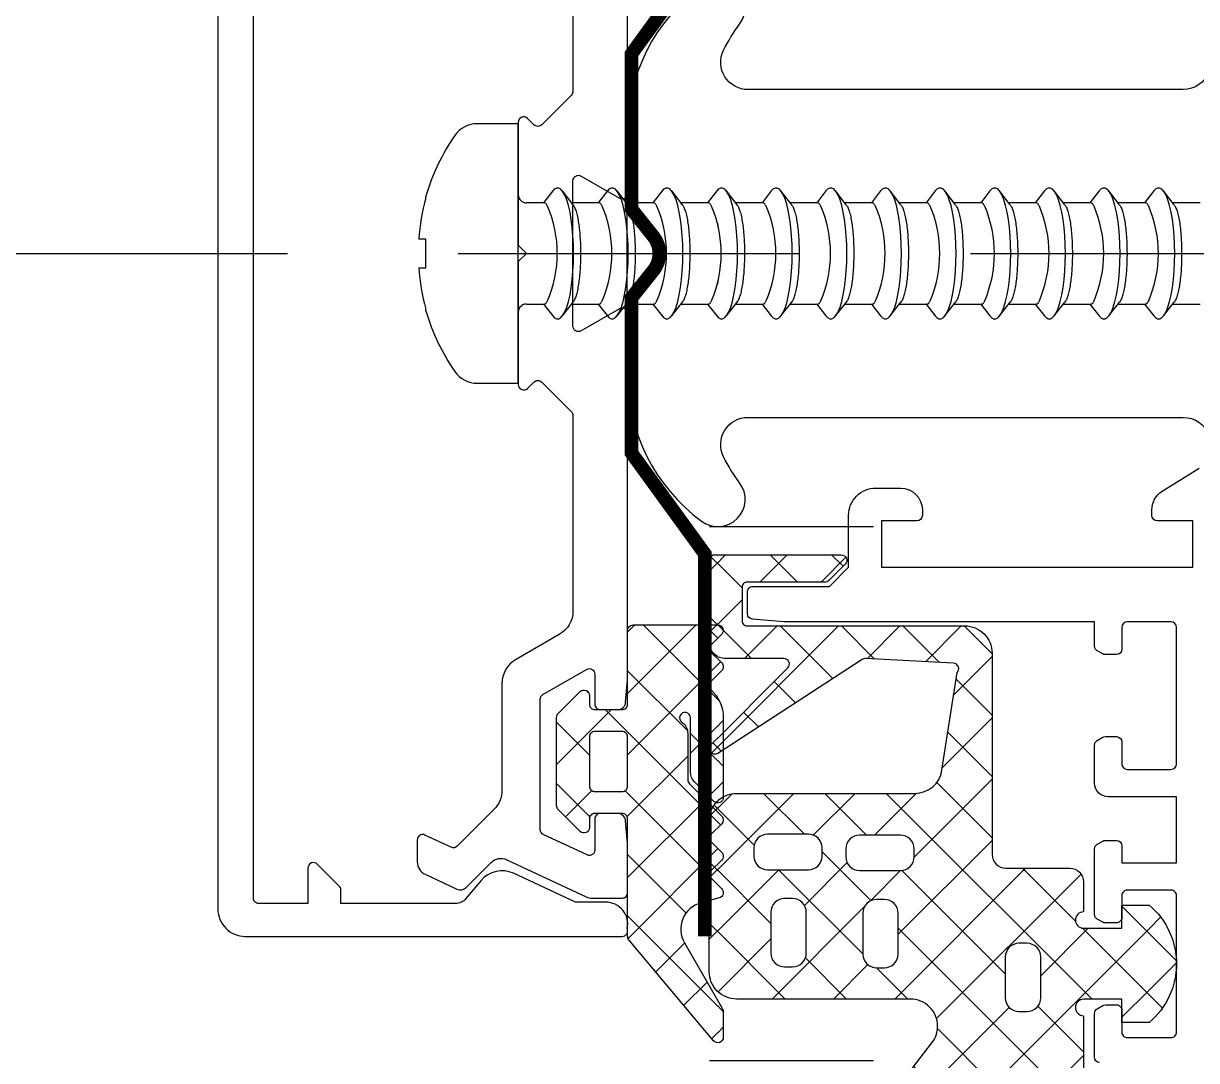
# Model space of a CAD drawing. Header units: inches. Extents: x 21 to 38546, y 13 to 15001.
# Drawn here: x 3020.546 to 3024.84, y 1853.385 to 1857.181 of the extents above; entities that cross this region are included whole.
import ezdxf

# ---------------------------------------------------------------- set-up
doc = ezdxf.new("R2010")
doc.units = ezdxf.units.IN
doc.header["$MEASUREMENT"] = 0
doc.set_wipeout_variables(frame=1)
doc.linetypes.add('1+1 dbx a2$0$374_BLD_A1_BLOK_2$0$HIDDEN', pattern=[0.375, 0.25, -0.125])
doc.linetypes.add('HIDDEN', pattern=[9.525, 6.35, -3.175])
for name, color, linetype, lineweight in [('Z_MİM_-KM-GLAZ', 8, 'Continuous', 25), ('Z_MİM_-KM-PATTERN-00', 8, 'Continuous', 25), ('Z_MİM_-KM-STRS', 8, 'Continuous', 25), ('Z_MİM_78-köpük', 8, 'Continuous', 25), ('Z_MİM_ALUMINIUM', 8, 'Continuous', 25), ('Z_MİM_axis-su yalıtım', 8, 'HIDDEN', 25), ('Z_MİM_fitiller_k', 8, 'Continuous', 25), ('Z_MİM_MYM_CAM', 8, 'Continuous', 25), ('Z_MİM_PVC-3', 8, 'Continuous', 25), ('Z_MİM_TR', 8, 'Continuous', 25)]:
    doc.layers.add(name, color=color, linetype=linetype, lineweight=lineweight)

# ---------------------------------------------------------------- blocks, each defined once
blk = doc.blocks.new('TRETUVAR')
at = {"layer": 'Z_MİM_-KM-PATTERN-00'}
h = blk.add_hatch(dxfattribs=at)
h.set_pattern_fill('AR-B816', color=256, scale=0.3, angle=90)
h.set_pattern_definition([(90, (21322.77, 490.03), (-60.96, 4e-15), []), (180, (21322.77, 490.03), (-60.96, -60.96), [60.96, -60.96])])
h.paths.add_polyline_path([(22632.7717, 2700.0323), (19252.7715, 2700.0323), (19252.7715, 2750.0322), (19097.7717, 2750.0323), (19097.7717, 2610.0323), (22542.7717, 2610.0323), (22542.7717, 2080.1297), (22697.7717, 2080.1297), (22697.7717, 1460.1297), (22542.7717, 1460.1297), (22542.7717, 980.0317), (21222.7713, 980.0317), (21222.7713, 590.0317), (20152.7722, 590.0317), (20152.7722, 980.0317), (19012.7715, 980.0317), (19012.7747, 1635.0312), (18722.7715, 1635.0312), (18722.7718, 2610.0323), (18807.7717, 2610.0323), (18807.7717, 2750.0323), (18632.7718, 2750.0323), (18632.7715, 1545.0312), (18922.7743, 1545.0312), (18922.7711, 890.0317), (19882.7722, 890.0317), (19882.7722, 665.0172), (20022.7506, 665.0334), (20022.7705, 490.0317), (21322.7713, 490.0317), (21322.7713, 890.0317), (22632.7717, 890.0317), (22632.7717, 1220.1297), (22797.7717, 1220.1297), (22797.7717, 2180.1297), (22632.7717, 2180.1297)])
h.paths.add_polyline_path([(19082.7717, 2750.0323), (18822.7717, 2750.0323), (18822.7717, 2610.0323), (19082.7717, 2610.0323)], flags=16)
blk = doc.blocks.new('D09056')
at = {"layer": 'Z_MİM_78-köpük'}
blk.add_lwpolyline([(6, -9.143, -0.314914), (6.657, -8.204, 0.149332), (9.81, -5.822, 0.850698), (8.418, -4.422, -0.156616), (5.062, -5.5), (5, -5.5), (5, -5.509), (1.8, -5.509), (1.8, -1.16), (0.625, -0.219, 0.351086), (-0.625, -0.219), (-1.8, -1.16), (-1.8, -5.509), (-5, -5.509), (-5.062, -5.5, -0.156616), (-8.418, -4.422, 0.850698), (-9.81, -5.822, 0.149332), (-6.657, -8.204, -0.314914), (-6, -9.143), (-6, -25.073, -0.555494), (-7.442, -25.97, -0.047351), (-8.397, -25.381, 0.866334), (-9.803, -26.775, 0.237484), (-4.371, -29.509), (4.371, -29.509, 0.237484), (9.803, -26.775, 0.866334), (8.397, -25.381, -0.047351), (7.442, -25.97, -0.555494), (6, -25.073)], format="xyb", close=True, dxfattribs=at)
blk = doc.blocks.new('32323')
at = {"linetype": 'Continuous'}
for p, q in [((-1.517, -19.715), (-1.517, -20.721)), ((2.183, -20.721), (2.183, -19.715)), ((-1.448, -20.668), (-1.955, -21.059)), ((2.621, -21.059), (2.112, -20.667)), ((-1.955, -21.413), (-1.517, -21.75)), ((2.183, -21.75), (2.621, -21.413)), ((-1.517, -21.715), (-1.517, -22.721)), ((2.183, -22.721), (2.183, -21.715)), ((-1.448, -22.668), (-1.955, -23.059)), ((2.621, -23.059), (2.112, -22.667)), ((-1.955, -23.413), (-1.517, -23.75)), ((2.183, -23.75), (2.621, -23.413)), ((-1.517, -23.715), (-1.517, -24.721)), ((2.183, -24.721), (2.183, -23.715)), ((-1.448, -24.668), (-1.955, -25.059)), ((2.621, -25.059), (2.112, -24.667)), ((-1.955, -25.413), (-1.517, -25.75)), ((-1.517, -25.715), (-1.517, -26.721)), ((2.183, -25.75), (2.621, -25.413)), ((2.183, -26.721), (2.183, -25.715)), ((-1.448, -26.668), (-1.955, -27.059)), ((2.621, -27.059), (2.112, -26.667)), ((-1.955, -27.413), (-1.517, -27.75)), ((2.183, -27.75), (2.621, -27.413)), ((-1.517, -27.715), (-1.517, -28.721)), ((2.183, -28.721), (2.183, -27.715)), ((-1.448, -28.668), (-1.955, -29.059)), ((2.621, -29.059), (2.112, -28.667)), ((-1.955, -29.413), (-1.517, -29.75)), ((2.183, -29.75), (2.621, -29.413)), ((-1.517, -29.715), (-1.517, -30.721)), ((2.183, -30.721), (2.183, -29.715)), ((-1.448, -30.668), (-1.955, -31.059)), ((2.621, -31.059), (2.112, -30.667)), ((-1.955, -31.413), (-1.517, -31.75)), ((-1.517, -31.715), (-1.517, -32.721)), ((2.183, -31.75), (2.621, -31.413)), ((2.183, -32.721), (2.183, -31.715)), ((-1.448, -32.668), (-1.955, -33.059)), ((2.621, -33.059), (2.112, -32.667)), ((-1.955, -33.413), (-1.517, -33.75)), ((2.183, -33.75), (2.621, -33.413)), ((-1.517, -33.715), (-1.517, -34.721)), ((2.183, -34.721), (2.183, -33.715)), ((-1.448, -34.668), (-1.955, -35.059)), ((2.621, -35.059), (2.112, -34.667)), ((-1.955, -35.413), (-1.517, -35.75)), ((2.183, -35.75), (2.621, -35.413)), ((-1.517, -35.715), (-1.517, -36.721)), ((2.183, -36.721), (2.183, -35.715)), ((-1.448, -36.668), (-1.955, -37.059)), ((2.621, -37.059), (2.112, -36.667)), ((-1.955, -37.413), (-1.517, -37.75)), ((-1.517, -37.715), (-1.517, -38.721)), ((2.183, -37.75), (2.621, -37.413)), ((2.183, -38.721), (2.183, -37.715)), ((-1.448, -38.668), (-1.955, -39.059)), ((2.621, -39.059), (2.112, -38.667)), ((-1.955, -39.413), (-1.517, -39.75)), ((2.183, -39.75), (2.621, -39.413)), ((-1.517, -39.715), (-1.517, -40.721)), ((2.183, -40.721), (2.183, -39.715)), ((-1.448, -40.668), (-1.955, -41.059)), ((2.621, -41.059), (2.112, -40.667)), ((-1.955, -41.413), (-1.517, -41.75)), ((2.183, -41.75), (2.621, -41.413)), ((-1.517, -41.715), (-1.517, -42.721)), ((2.183, -42.721), (2.183, -41.715)), ((-1.448, -42.668), (-1.955, -43.059)), ((2.621, -43.059), (2.112, -42.667)), ((-1.955, -43.413), (-1.517, -43.75)), ((-1.517, -43.715), (-1.517, -44.374)), ((2.183, -43.75), (2.621, -43.413)), ((2.183, -44.374), (2.183, -43.715)), ((-4.417, -44.674), (-4.417, -46.174)), ((5.083, -44.674), (-4.417, -44.674)), ((5.083, -46.174), (5.083, -44.674)), ((-1.702, -48.056), (-1.767, -48.056)), ((-0.187, -48.056), (-0.187, -48.318)), ((0.853, -48.056), (-0.187, -48.056)), ((0.853, -48.318), (0.853, -48.056)), ((2.433, -48.056), (2.367, -48.056))]:
    blk.add_line(p, q, dxfattribs=at)
at = {"linetype": 'Continuous', "flags": 128}
for points in [[(0.333, -20.65), (0.006, -20.655), (-0.315, -20.672), (-0.623, -20.698), (-0.914, -20.735), (-1.182, -20.781), (-1.421, -20.836), (-1.628, -20.898), (-1.798, -20.966), (-1.929, -21.039), (-2.017, -21.116), (-2.062, -21.196), (-2.062, -21.276), (-2.017, -21.355), (-1.955, -21.413)], [(2.621, -21.413), (2.682, -21.355), (2.727, -21.276), (2.727, -21.196), (2.682, -21.116), (2.594, -21.039), (2.464, -20.966), (2.293, -20.898), (2.087, -20.836), (1.847, -20.781), (1.58, -20.735), (1.289, -20.698), (0.98, -20.672), (0.659, -20.655), (0.333, -20.65)], [(0.333, -22.65), (0.006, -22.655), (-0.315, -22.672), (-0.623, -22.698), (-0.914, -22.735), (-1.182, -22.781), (-1.421, -22.836), (-1.628, -22.898), (-1.798, -22.966), (-1.929, -23.039), (-2.017, -23.116), (-2.062, -23.196), (-2.062, -23.276), (-2.017, -23.355), (-1.955, -23.413)], [(2.621, -23.413), (2.682, -23.355), (2.727, -23.276), (2.727, -23.196), (2.682, -23.116), (2.594, -23.039), (2.464, -22.966), (2.293, -22.898), (2.087, -22.836), (1.847, -22.781), (1.58, -22.735), (1.289, -22.698), (0.98, -22.672), (0.659, -22.655), (0.333, -22.65)], [(0.333, -24.65), (0.006, -24.655), (-0.315, -24.672), (-0.623, -24.698), (-0.914, -24.735), (-1.182, -24.781), (-1.421, -24.836), (-1.628, -24.898), (-1.798, -24.966), (-1.929, -25.039), (-2.017, -25.116), (-2.062, -25.196), (-2.062, -25.276), (-2.017, -25.355), (-1.955, -25.413)], [(2.621, -25.413), (2.682, -25.355), (2.727, -25.276), (2.727, -25.196), (2.682, -25.116), (2.594, -25.039), (2.464, -24.966), (2.293, -24.898), (2.087, -24.836), (1.847, -24.781), (1.58, -24.735), (1.289, -24.698), (0.98, -24.672), (0.659, -24.655), (0.333, -24.65)], [(0.333, -26.65), (0.006, -26.655), (-0.315, -26.672), (-0.623, -26.698), (-0.914, -26.735), (-1.182, -26.781), (-1.421, -26.836), (-1.628, -26.898), (-1.798, -26.966), (-1.929, -27.039), (-2.017, -27.116), (-2.062, -27.196), (-2.062, -27.276), (-2.017, -27.355), (-1.955, -27.413)], [(2.621, -27.413), (2.682, -27.355), (2.727, -27.276), (2.727, -27.196), (2.682, -27.116), (2.594, -27.039), (2.464, -26.966), (2.293, -26.898), (2.087, -26.836), (1.847, -26.781), (1.58, -26.735), (1.289, -26.698), (0.98, -26.672), (0.659, -26.655), (0.333, -26.65)], [(0.333, -28.65), (0.006, -28.655), (-0.315, -28.672), (-0.623, -28.698), (-0.914, -28.735), (-1.182, -28.781), (-1.421, -28.836), (-1.628, -28.898), (-1.798, -28.966), (-1.929, -29.039), (-2.017, -29.116), (-2.062, -29.196), (-2.062, -29.276), (-2.017, -29.355), (-1.955, -29.413)], [(2.621, -29.413), (2.682, -29.355), (2.727, -29.276), (2.727, -29.196), (2.682, -29.116), (2.594, -29.039), (2.464, -28.966), (2.293, -28.898), (2.087, -28.836), (1.847, -28.781), (1.58, -28.735), (1.289, -28.698), (0.98, -28.672), (0.659, -28.655), (0.333, -28.65)], [(0.333, -30.65), (0.006, -30.655), (-0.315, -30.672), (-0.623, -30.698), (-0.914, -30.735), (-1.182, -30.781), (-1.421, -30.836), (-1.628, -30.898), (-1.798, -30.966), (-1.929, -31.039), (-2.017, -31.116), (-2.062, -31.196), (-2.062, -31.276), (-2.017, -31.355), (-1.955, -31.413)], [(2.621, -31.413), (2.682, -31.355), (2.727, -31.276), (2.727, -31.196), (2.682, -31.116), (2.594, -31.039), (2.464, -30.966), (2.293, -30.898), (2.087, -30.836), (1.847, -30.781), (1.58, -30.735), (1.289, -30.698), (0.98, -30.672), (0.659, -30.655), (0.333, -30.65)], [(0.333, -32.65), (0.006, -32.655), (-0.315, -32.672), (-0.623, -32.698), (-0.914, -32.735), (-1.182, -32.781), (-1.421, -32.836), (-1.628, -32.898), (-1.798, -32.966), (-1.929, -33.039), (-2.017, -33.116), (-2.062, -33.196), (-2.062, -33.276), (-2.017, -33.355), (-1.955, -33.413)], [(2.621, -33.413), (2.682, -33.355), (2.727, -33.276), (2.727, -33.196), (2.682, -33.116), (2.594, -33.039), (2.464, -32.966), (2.293, -32.898), (2.087, -32.836), (1.847, -32.781), (1.58, -32.735), (1.289, -32.698), (0.98, -32.672), (0.659, -32.655), (0.333, -32.65)], [(0.333, -34.65), (0.006, -34.655), (-0.315, -34.672), (-0.623, -34.698), (-0.914, -34.735), (-1.182, -34.781), (-1.421, -34.836), (-1.628, -34.898), (-1.798, -34.966), (-1.929, -35.039), (-2.017, -35.116), (-2.062, -35.196), (-2.062, -35.276), (-2.017, -35.355), (-1.955, -35.413)], [(2.621, -35.413), (2.682, -35.355), (2.727, -35.276), (2.727, -35.196), (2.682, -35.116), (2.594, -35.039), (2.464, -34.966), (2.293, -34.898), (2.087, -34.836), (1.847, -34.781), (1.58, -34.735), (1.289, -34.698), (0.98, -34.672), (0.659, -34.655), (0.333, -34.65)], [(0.333, -36.65), (0.006, -36.655), (-0.315, -36.672), (-0.623, -36.698), (-0.914, -36.735), (-1.182, -36.781), (-1.421, -36.836), (-1.628, -36.898), (-1.798, -36.966), (-1.929, -37.039), (-2.017, -37.116), (-2.062, -37.196), (-2.062, -37.276), (-2.017, -37.355), (-1.955, -37.413)], [(2.621, -37.413), (2.682, -37.355), (2.727, -37.276), (2.727, -37.196), (2.682, -37.116), (2.594, -37.039), (2.464, -36.966), (2.293, -36.898), (2.087, -36.836), (1.847, -36.781), (1.58, -36.735), (1.289, -36.698), (0.98, -36.672), (0.659, -36.655), (0.333, -36.65)], [(0.333, -38.65), (0.006, -38.655), (-0.315, -38.672), (-0.623, -38.698), (-0.914, -38.735), (-1.182, -38.781), (-1.421, -38.836), (-1.628, -38.898), (-1.798, -38.966), (-1.929, -39.039), (-2.017, -39.116), (-2.062, -39.196), (-2.062, -39.276), (-2.017, -39.355), (-1.955, -39.413)], [(2.621, -39.413), (2.682, -39.355), (2.727, -39.276), (2.727, -39.196), (2.682, -39.116), (2.594, -39.039), (2.464, -38.966), (2.293, -38.898), (2.087, -38.836), (1.847, -38.781), (1.58, -38.735), (1.289, -38.698), (0.98, -38.672), (0.659, -38.655), (0.333, -38.65)], [(0.333, -40.65), (0.006, -40.655), (-0.315, -40.672), (-0.623, -40.698), (-0.914, -40.735), (-1.182, -40.781), (-1.421, -40.836), (-1.628, -40.898), (-1.798, -40.966), (-1.929, -41.039), (-2.017, -41.116), (-2.062, -41.196), (-2.062, -41.276), (-2.017, -41.355), (-1.955, -41.413)], [(2.621, -41.413), (2.682, -41.355), (2.727, -41.276), (2.727, -41.196), (2.682, -41.116), (2.594, -41.039), (2.464, -40.966), (2.293, -40.898), (2.087, -40.836), (1.847, -40.781), (1.58, -40.735), (1.289, -40.698), (0.98, -40.672), (0.659, -40.655), (0.333, -40.65)], [(0.333, -42.65), (0.006, -42.655), (-0.315, -42.672), (-0.623, -42.698), (-0.914, -42.735), (-1.182, -42.781), (-1.421, -42.836), (-1.628, -42.898), (-1.798, -42.966), (-1.929, -43.039), (-2.017, -43.116), (-2.062, -43.196), (-2.062, -43.276), (-2.017, -43.355), (-1.955, -43.413)], [(2.621, -43.413), (2.682, -43.355), (2.727, -43.276), (2.727, -43.196), (2.682, -43.116), (2.594, -43.039), (2.464, -42.966), (2.293, -42.898), (2.087, -42.836), (1.847, -42.781), (1.58, -42.735), (1.289, -42.698), (0.98, -42.672), (0.659, -42.655), (0.333, -42.65)]]:
    blk.add_lwpolyline(points, dxfattribs=at)
at = {"linetype": 'Continuous'}
for centre, radius, start, end in [((0.333, -25.659), 4.412, 66.8739, 113.1261), ((0.333, -27.659), 4.412, 66.8739, 113.1261), ((0.333, -29.659), 4.412, 66.8739, 113.1261), ((0.333, -31.659), 4.412, 66.8739, 113.1261), ((0.333, -33.659), 4.412, 66.8739, 113.1261), ((0.333, -35.659), 4.412, 66.8739, 113.1261), ((0.333, -37.659), 4.412, 66.8739, 113.1261), ((0.333, -39.659), 4.412, 66.8739, 113.1261), ((0.333, -41.659), 4.412, 66.8739, 113.1261), ((0.333, -43.659), 4.412, 66.8739, 113.1261), ((0.333, -45.659), 4.412, 66.8739, 113.1261), ((0.333, -47.659), 4.412, 66.8739, 113.1261), ((-1.817, -44.374), 0.3, 270, 0), ((2.483, -44.374), 0.3, 180, 270), ((-3.417, -46.174), 1, 180, 235.0659), ((4.083, -46.174), 1, 304.9341, 0), ((0.333, -40.805), 7.549, 235.0659, 253.8475), ((0.333, -40.805), 7.549, 286.1525, 304.9341), ((0.333, -40.805), 7.531, 254.3255, 266.0406), ((0.333, -40.805), 7.531, 273.9594, 285.6745)]:
    blk.add_arc(centre, radius, start, end, dxfattribs=at)
for points, knots in [([(-1.446, -20.67), (-1.421, -20.652), (-1.366, -20.613), (-1.217, -20.558), (-1.02, -20.508), (-0.781, -20.465), (-0.514, -20.433), (-0.221, -20.409), (0.082, -20.396), (0.394, -20.393), (0.699, -20.4), (0.996, -20.417), (1.271, -20.443), (1.523, -20.478), (1.742, -20.521), (1.922, -20.572), (2.048, -20.622), (2.093, -20.657), (2.11, -20.67)], [0, 0, 0, 0, 0.055523, 0.121419, 0.189295, 0.25398, 0.320615, 0.384043, 0.449365, 0.511897, 0.576262, 0.638514, 0.70255, 0.765196, 0.829608, 0.8932, 0.958568, 1, 1, 1, 1]), ([(-1.4, -21.601), (-1.437, -21.622), (-1.504, -21.659), (-1.513, -21.698), (-1.517, -21.715)], [0, 0, 0, 0, 0.544146, 1, 1, 1, 1]), ([(2.177, -21.715), (2.177, -21.703), (2.177, -21.673), (2.13, -21.634), (2.08, -21.609), (2.065, -21.601)], [0, 0, 0, 0, 0.3131142, 0.7960874, 1, 1, 1, 1]), ([(-1.446, -22.67), (-1.421, -22.652), (-1.366, -22.613), (-1.217, -22.558), (-1.02, -22.508), (-0.781, -22.465), (-0.514, -22.433), (-0.221, -22.409), (0.082, -22.396), (0.394, -22.393), (0.699, -22.4), (0.996, -22.417), (1.271, -22.443), (1.523, -22.478), (1.742, -22.521), (1.922, -22.572), (2.048, -22.622), (2.093, -22.657), (2.11, -22.67)], [0, 0, 0, 0, 0.055523, 0.121419, 0.189295, 0.25398, 0.320615, 0.384043, 0.449365, 0.511897, 0.576262, 0.638514, 0.70255, 0.765196, 0.829608, 0.8932, 0.958568, 1, 1, 1, 1]), ([(-1.4, -23.601), (-1.437, -23.622), (-1.504, -23.659), (-1.513, -23.698), (-1.517, -23.715)], [0, 0, 0, 0, 0.544146, 1, 1, 1, 1]), ([(2.177, -23.715), (2.177, -23.703), (2.177, -23.673), (2.13, -23.634), (2.08, -23.609), (2.065, -23.601)], [0, 0, 0, 0, 0.313114, 0.796087, 1, 1, 1, 1]), ([(-1.446, -24.67), (-1.421, -24.652), (-1.366, -24.613), (-1.217, -24.558), (-1.02, -24.508), (-0.781, -24.465), (-0.514, -24.433), (-0.221, -24.409), (0.082, -24.396), (0.394, -24.393), (0.699, -24.4), (0.996, -24.417), (1.271, -24.443), (1.523, -24.478), (1.742, -24.521), (1.922, -24.572), (2.048, -24.622), (2.093, -24.657), (2.11, -24.67)], [0, 0, 0, 0, 0.055523, 0.121419, 0.189295, 0.25398, 0.320615, 0.384043, 0.449365, 0.511897, 0.576262, 0.638514, 0.70255, 0.765196, 0.829608, 0.8932, 0.958568, 1, 1, 1, 1]), ([(-1.4, -25.601), (-1.437, -25.622), (-1.504, -25.659), (-1.513, -25.698), (-1.517, -25.715)], [0, 0, 0, 0, 0.5441463, 1, 1, 1, 1]), ([(2.177, -25.715), (2.177, -25.703), (2.177, -25.673), (2.13, -25.634), (2.08, -25.609), (2.065, -25.601)], [0, 0, 0, 0, 0.3131142, 0.7960874, 1, 1, 1, 1]), ([(-1.446, -26.67), (-1.421, -26.652), (-1.366, -26.613), (-1.217, -26.558), (-1.02, -26.508), (-0.781, -26.465), (-0.514, -26.433), (-0.221, -26.409), (0.082, -26.396), (0.394, -26.393), (0.699, -26.4), (0.996, -26.417), (1.271, -26.443), (1.523, -26.478), (1.742, -26.521), (1.922, -26.572), (2.048, -26.622), (2.093, -26.657), (2.11, -26.67)], [0, 0, 0, 0, 0.055523, 0.121419, 0.189295, 0.25398, 0.320615, 0.384043, 0.449365, 0.511897, 0.576262, 0.638514, 0.70255, 0.765196, 0.829608, 0.8932, 0.958568, 1, 1, 1, 1]), ([(-1.4, -27.601), (-1.437, -27.622), (-1.504, -27.659), (-1.513, -27.698), (-1.517, -27.715)], [0, 0, 0, 0, 0.544146, 1, 1, 1, 1]), ([(2.177, -27.715), (2.177, -27.703), (2.177, -27.673), (2.13, -27.634), (2.08, -27.609), (2.065, -27.601)], [0, 0, 0, 0, 0.3131142, 0.7960874, 1, 1, 1, 1]), ([(-1.446, -28.67), (-1.421, -28.652), (-1.366, -28.613), (-1.217, -28.558), (-1.02, -28.508), (-0.781, -28.465), (-0.514, -28.433), (-0.221, -28.409), (0.082, -28.396), (0.394, -28.393), (0.699, -28.4), (0.996, -28.417), (1.271, -28.443), (1.523, -28.478), (1.742, -28.521), (1.922, -28.572), (2.048, -28.622), (2.093, -28.657), (2.11, -28.67)], [0, 0, 0, 0, 0.055523, 0.121419, 0.189295, 0.25398, 0.320615, 0.384043, 0.449365, 0.511897, 0.576262, 0.638514, 0.70255, 0.765196, 0.829608, 0.8932, 0.958568, 1, 1, 1, 1]), ([(-1.4, -29.601), (-1.437, -29.622), (-1.504, -29.659), (-1.513, -29.698), (-1.517, -29.715)], [0, 0, 0, 0, 0.544146, 1, 1, 1, 1]), ([(2.177, -29.715), (2.177, -29.703), (2.177, -29.673), (2.13, -29.634), (2.08, -29.609), (2.065, -29.601)], [0, 0, 0, 0, 0.313114, 0.796087, 1, 1, 1, 1]), ([(-1.446, -30.67), (-1.421, -30.652), (-1.366, -30.613), (-1.217, -30.558), (-1.02, -30.508), (-0.781, -30.465), (-0.514, -30.433), (-0.221, -30.409), (0.082, -30.396), (0.394, -30.393), (0.699, -30.4), (0.996, -30.417), (1.271, -30.443), (1.523, -30.478), (1.742, -30.521), (1.922, -30.572), (2.048, -30.622), (2.093, -30.657), (2.11, -30.67)], [0, 0, 0, 0, 0.055523, 0.121419, 0.189295, 0.25398, 0.320615, 0.384043, 0.449365, 0.511897, 0.576262, 0.638514, 0.70255, 0.765196, 0.829608, 0.8932, 0.958568, 1, 1, 1, 1]), ([(-1.4, -31.601), (-1.437, -31.622), (-1.504, -31.659), (-1.513, -31.698), (-1.517, -31.715)], [0, 0, 0, 0, 0.544146, 1, 1, 1, 1]), ([(2.177, -31.715), (2.177, -31.703), (2.177, -31.673), (2.13, -31.634), (2.08, -31.609), (2.065, -31.601)], [0, 0, 0, 0, 0.313114, 0.796087, 1, 1, 1, 1]), ([(-1.446, -32.67), (-1.421, -32.652), (-1.366, -32.613), (-1.217, -32.558), (-1.02, -32.508), (-0.781, -32.465), (-0.514, -32.433), (-0.221, -32.409), (0.082, -32.396), (0.394, -32.393), (0.699, -32.4), (0.996, -32.417), (1.271, -32.443), (1.523, -32.478), (1.742, -32.521), (1.922, -32.572), (2.048, -32.622), (2.093, -32.657), (2.11, -32.67)], [0, 0, 0, 0, 0.0555229, 0.1214188, 0.1892952, 0.2539803, 0.3206149, 0.3840434, 0.4493646, 0.5118974, 0.5762617, 0.6385136, 0.7025505, 0.7651964, 0.8296079, 0.8931997, 0.9585684, 1, 1, 1, 1]), ([(-1.4, -33.601), (-1.437, -33.622), (-1.504, -33.659), (-1.513, -33.698), (-1.517, -33.715)], [0, 0, 0, 0, 0.5441463, 1, 1, 1, 1]), ([(2.177, -33.715), (2.177, -33.703), (2.177, -33.673), (2.13, -33.634), (2.08, -33.609), (2.065, -33.601)], [0, 0, 0, 0, 0.3131142, 0.7960874, 1, 1, 1, 1]), ([(-1.446, -34.67), (-1.421, -34.652), (-1.366, -34.613), (-1.217, -34.558), (-1.02, -34.508), (-0.781, -34.465), (-0.514, -34.433), (-0.221, -34.409), (0.082, -34.396), (0.394, -34.393), (0.699, -34.4), (0.996, -34.417), (1.271, -34.443), (1.523, -34.478), (1.742, -34.521), (1.922, -34.572), (2.048, -34.622), (2.093, -34.657), (2.11, -34.67)], [0, 0, 0, 0, 0.0555229, 0.1214188, 0.1892952, 0.2539803, 0.3206149, 0.3840434, 0.4493646, 0.5118974, 0.5762617, 0.6385136, 0.7025505, 0.7651964, 0.8296079, 0.8931997, 0.9585684, 1, 1, 1, 1]), ([(-1.4, -35.601), (-1.437, -35.622), (-1.504, -35.659), (-1.513, -35.698), (-1.517, -35.715)], [0, 0, 0, 0, 0.544146, 1, 1, 1, 1]), ([(2.177, -35.715), (2.177, -35.703), (2.177, -35.673), (2.13, -35.634), (2.08, -35.609), (2.065, -35.601)], [0, 0, 0, 0, 0.313114, 0.796087, 1, 1, 1, 1]), ([(-1.446, -36.67), (-1.421, -36.652), (-1.366, -36.613), (-1.217, -36.558), (-1.02, -36.508), (-0.781, -36.465), (-0.514, -36.433), (-0.221, -36.409), (0.082, -36.396), (0.394, -36.393), (0.699, -36.4), (0.996, -36.417), (1.271, -36.443), (1.523, -36.478), (1.742, -36.521), (1.922, -36.572), (2.048, -36.622), (2.093, -36.657), (2.11, -36.67)], [0, 0, 0, 0, 0.0555229, 0.1214188, 0.1892952, 0.2539803, 0.3206149, 0.3840434, 0.4493646, 0.5118974, 0.5762617, 0.6385136, 0.7025505, 0.7651964, 0.8296079, 0.8931997, 0.9585684, 1, 1, 1, 1]), ([(-1.4, -37.601), (-1.437, -37.622), (-1.504, -37.659), (-1.513, -37.698), (-1.517, -37.715)], [0, 0, 0, 0, 0.544146, 1, 1, 1, 1]), ([(2.177, -37.715), (2.177, -37.703), (2.177, -37.673), (2.13, -37.634), (2.08, -37.609), (2.065, -37.601)], [0, 0, 0, 0, 0.313114, 0.796087, 1, 1, 1, 1]), ([(-1.446, -38.67), (-1.421, -38.652), (-1.366, -38.613), (-1.217, -38.558), (-1.02, -38.508), (-0.781, -38.465), (-0.514, -38.433), (-0.221, -38.409), (0.082, -38.396), (0.394, -38.393), (0.699, -38.4), (0.996, -38.417), (1.271, -38.443), (1.523, -38.478), (1.742, -38.521), (1.922, -38.572), (2.048, -38.622), (2.093, -38.657), (2.11, -38.67)], [0, 0, 0, 0, 0.0555229, 0.1214188, 0.1892952, 0.2539803, 0.3206149, 0.3840434, 0.4493646, 0.5118974, 0.5762617, 0.6385136, 0.7025505, 0.7651964, 0.8296079, 0.8931997, 0.9585684, 1, 1, 1, 1]), ([(-1.4, -39.601), (-1.437, -39.622), (-1.504, -39.659), (-1.513, -39.698), (-1.517, -39.715)], [0, 0, 0, 0, 0.5441463, 1, 1, 1, 1]), ([(2.177, -39.715), (2.177, -39.703), (2.177, -39.673), (2.13, -39.634), (2.08, -39.609), (2.065, -39.601)], [0, 0, 0, 0, 0.313114, 0.796087, 1, 1, 1, 1]), ([(-1.446, -40.67), (-1.421, -40.652), (-1.366, -40.613), (-1.217, -40.558), (-1.02, -40.508), (-0.781, -40.465), (-0.514, -40.433), (-0.221, -40.409), (0.082, -40.396), (0.394, -40.393), (0.699, -40.4), (0.996, -40.417), (1.271, -40.443), (1.523, -40.478), (1.742, -40.521), (1.922, -40.572), (2.048, -40.622), (2.093, -40.657), (2.11, -40.67)], [0, 0, 0, 0, 0.0555229, 0.1214188, 0.1892952, 0.2539803, 0.3206149, 0.3840434, 0.4493646, 0.5118974, 0.5762617, 0.6385136, 0.7025505, 0.7651964, 0.8296079, 0.8931997, 0.9585684, 1, 1, 1, 1]), ([(-1.4, -41.601), (-1.437, -41.622), (-1.504, -41.659), (-1.513, -41.698), (-1.517, -41.715)], [0, 0, 0, 0, 0.5441463, 1, 1, 1, 1]), ([(2.177, -41.715), (2.177, -41.703), (2.177, -41.673), (2.13, -41.634), (2.08, -41.609), (2.065, -41.601)], [0, 0, 0, 0, 0.313114, 0.796087, 1, 1, 1, 1]), ([(-1.446, -42.67), (-1.421, -42.652), (-1.366, -42.613), (-1.217, -42.558), (-1.02, -42.508), (-0.781, -42.465), (-0.514, -42.433), (-0.221, -42.409), (0.082, -42.396), (0.394, -42.393), (0.699, -42.4), (0.996, -42.417), (1.271, -42.443), (1.523, -42.478), (1.742, -42.521), (1.922, -42.572), (2.048, -42.622), (2.093, -42.657), (2.11, -42.67)], [0, 0, 0, 0, 0.055523, 0.121419, 0.189295, 0.25398, 0.320615, 0.384043, 0.449365, 0.511897, 0.576262, 0.638514, 0.70255, 0.765196, 0.829608, 0.8932, 0.958568, 1, 1, 1, 1]), ([(-1.4, -43.601), (-1.437, -43.622), (-1.504, -43.659), (-1.513, -43.698), (-1.517, -43.715)], [0, 0, 0, 0, 0.544146, 1, 1, 1, 1]), ([(2.177, -43.715), (2.177, -43.703), (2.177, -43.673), (2.13, -43.634), (2.08, -43.609), (2.065, -43.601)], [0, 0, 0, 0, 0.313114, 0.796087, 1, 1, 1, 1])]:
    blk.add_open_spline(points, degree=3, knots=knots, dxfattribs=at)
blk = doc.blocks.new('A$C78DB3037')
at = {"layer": 'Z_MİM_fitiller_k'}
h = blk.add_hatch(dxfattribs=at)
h.set_pattern_fill('ANSI37', color=256, scale=0.05)
h.set_pattern_definition([(45, (0, 0), (-0.112253, 0.112253), []), (135, (0, 0), (-0.112253, -0.112253), [])])
edge = h.paths.add_edge_path(flags=16)
edge.add_line((1.0232, 0.3634), (1.0232, 0.2134))
edge.add_arc((1.0732, 0.2134), 0.05, 180, 270)
edge.add_line((1.0732, 0.1634), (1.1027, 0.1634))
edge.add_arc((1.1027, 0.2134), 0.05, 270, 360)
edge.add_line((1.1527, 0.2134), (1.1527, 0.3634))
edge.add_arc((1.1027, 0.3634), 0.05, 0, 90)
edge.add_line((1.1027, 0.4134), (1.0732, 0.4134))
edge.add_arc((1.0732, 0.3634), 0.05, 90, 180)
edge = h.paths.add_edge_path(flags=16)
edge.add_line((1.0262, 0.6999), (1.0262, 0.5499))
edge.add_arc((1.0762, 0.5499), 0.05, 180, 270)
edge.add_line((1.0762, 0.4999), (1.1057, 0.4999))
edge.add_arc((1.1057, 0.5499), 0.05, 270, 360)
edge.add_line((1.1557, 0.5499), (1.1557, 0.6999))
edge.add_arc((1.1057, 0.6999), 0.05, 0, 90)
edge.add_line((1.1057, 0.7499), (1.0762, 0.7499))
edge.add_arc((1.0762, 0.6999), 0.05, 90, 180)
edge = h.paths.add_edge_path(flags=16)
edge.add_line((1.4585, 0.3552), (1.3085, 0.3552))
edge.add_arc((1.3085, 0.3052), 0.05, 90, 180)
edge.add_line((1.2585, 0.3052), (1.2585, 0.2757))
edge.add_arc((1.3085, 0.2757), 0.05, 180, 270)
edge.add_line((1.3085, 0.2257), (1.4585, 0.2257))
edge.add_arc((1.4585, 0.2757), 0.05, 270, 360)
edge.add_line((1.5085, 0.2757), (1.5085, 0.3052))
edge.add_arc((1.4585, 0.3052), 0.05, 0, 90)
edge = h.paths.add_edge_path(flags=16)
edge.add_line((1.4615, 0.6918), (1.3115, 0.6918))
edge.add_arc((1.3115, 0.6418), 0.05, 90, 180)
edge.add_line((1.2615, 0.6418), (1.2615, 0.6123))
edge.add_arc((1.3115, 0.6123), 0.05, 180, 270)
edge.add_line((1.3115, 0.5623), (1.4615, 0.5623))
edge.add_arc((1.4615, 0.6123), 0.05, 270, 360)
edge.add_line((1.5115, 0.6123), (1.5115, 0.6418))
edge.add_arc((1.4615, 0.6418), 0.05, 0, 90)
edge = h.paths.add_edge_path(flags=16)
edge.add_line((1.6222, 1.2132), (1.4722, 1.2132))
edge.add_arc((1.4722, 1.1632), 0.05, 90, 180)
edge.add_line((1.4222, 1.1632), (1.4222, 1.1337))
edge.add_arc((1.4722, 1.1337), 0.05, 180, 270)
edge.add_line((1.4722, 1.0837), (1.6222, 1.0837))
edge.add_arc((1.6222, 1.1337), 0.05, 270, 360)
edge.add_line((1.6722, 1.1337), (1.6722, 1.1632))
edge.add_arc((1.6222, 1.1632), 0.05, 0, 90)
edge = h.paths.add_edge_path()
edge.add_line((0.7886, 0.8518), (0.431, 0.9073))
edge.add_arc((0.4169, 0.8931), 0.02, 45, 177)
edge.add_line((0.3969, 0.8942), (0.38, 0.5718))
edge.add_arc((0.4, 0.5708), 0.02, 177, 213)
edge.add_line((0.3832, 0.5599), (0.7268, 0.0309))
edge.add_arc((0.71, 0.02), 0.02, -135, 33, ccw=False)
edge.add_line((0.6959, 0.0059), (0.4141, 0.2876))
edge.add_arc((0.4, 0.2734), 0.02, 45, 180)
edge.add_line((0.38, 0.2734), (0.38, 0.06))
edge.add_arc((0.32, 0.06), 0.06, 270, 360, ccw=False)
edge.add_line((0.32, 0), (0.0186, 0))
edge.add_arc((0.0186, 0.0186), 0.0186, 179.9999, 270.0001, ccw=False)
edge.add_line((0, 0.0186), (0, 0.4834))
edge.add_arc((0.02, 0.4834), 0.02, 45, 180.0001, ccw=False)
edge.add_line((0.0341, 0.4976), (0.0941, 0.4376))
edge.add_arc((0.08, 0.4234), 0.02, 0.0001, 45, ccw=False)
edge.add_line((0.1, 0.4234), (0.1, 0.1386))
edge.add_arc((0.1186, 0.1386), 0.0186, 179.9999, 270.0001)
edge.add_line((0.1186, 0.12), (0.2414, 0.12))
edge.add_arc((0.2414, 0.1386), 0.0186, 269.9999, 360.0001)
edge.add_line((0.26, 0.1386), (0.26, 0.9353))
edge.add_arc((0.36, 0.9353), 0.1, 90, 180, ccw=False)
edge.add_line((0.36, 1.0353), (1.0972, 1.0353))
edge.add_arc((1.0972, 1.0853), 0.05, 270, 360)
edge.add_line((1.1472, 1.0853), (1.1472, 1.32))
edge.add_arc((1.1972, 1.32), 0.05, 90, 180, ccw=False)
edge.add_line((1.1972, 1.37), (1.3072, 1.37))
edge.add_arc((1.3372, 1.37), 0.03, 180, 360)
edge.add_line((1.3672, 1.37), (1.3672, 1.51))
edge.add_line((1.3672, 1.51), (1.2822, 1.51))
edge.add_line((1.2822, 1.51), (1.2822, 1.61))
edge.add_arc((1.4972, 1.4289), 0.2811, 40.1122, 139.8878, ccw=False)
edge.add_line((1.7122, 1.61), (1.7122, 1.51))
edge.add_line((1.7122, 1.51), (1.6272, 1.51))
edge.add_line((1.6272, 1.51), (1.6272, 1.37))
edge.add_arc((1.6572, 1.37), 0.03, 180, 360)
edge.add_line((1.6872, 1.37), (1.8972, 1.37))
edge.add_arc((1.8972, 1.32), 0.05, 0, 90, ccw=False)
edge.add_line((1.9472, 1.32), (1.9472, 0.9372))
edge.add_arc((2.0472, 0.9372), 0.1, 180, 222.125)
edge.add_line((1.9731, 0.8702), (2.3465, 0.4572))
edge.add_arc((2.3197, 0.4438), 0.03, -132.7656, 26.6074, ccw=False)
edge.add_line((2.2993, 0.4218), (1.7871, 0.8151))
edge.add_arc((1.7262, 0.7358), 0.1, 52.4747, 90)
edge.add_arc((1.7262, 0.7358), 0.1, 90, 180)
edge.add_line((1.6262, 0.7358), (1.6262, 0.1))
edge.add_arc((1.5262, 0.1), 0.1, 270, 360, ccw=False)
edge.add_line((1.5262, 0), (0.9733, 0))
edge.add_arc((0.9733, 0.1), 0.1, 180, 270, ccw=False)
edge.add_line((0.8733, 0.1), (0.8733, 0.753))
edge.add_arc((0.7733, 0.753), 0.1, 0, 81.1767)
at = {"layer": 'Z_MİM_fitiller_k', "linetype": 'Continuous', "flags": 128}
for points in [[(0.7886, 0.8518), (0.431, 0.9073, 0.649407), (0.3969, 0.8942), (0.38, 0.5718, 0.158385), (0.3832, 0.5599), (0.7268, 0.0309, -0.900404), (0.6959, 0.0059), (0.4141, 0.2876, 0.668178), (0.38, 0.2734), (0.38, 0.06, -0.414214), (0.32, 0), (0.0186, 0, -0.414214), (0, 0.0186), (0, 0.4834, -0.668179), (0.0341, 0.4976), (0.0941, 0.4376, -0.198912), (0.1, 0.4234), (0.1, 0.1386, 0.414214), (0.1186, 0.12), (0.2414, 0.12, 0.414214), (0.26, 0.1386), (0.26, 0.9353, -0.414214), (0.36, 1.0353), (1.0972, 1.0353, 0.414214), (1.1472, 1.0853), (1.1472, 1.32, -0.414214), (1.1972, 1.37), (1.3072, 1.37, 1), (1.3672, 1.37), (1.3672, 1.51), (1.2822, 1.51), (1.2822, 1.61, -0.465116), (1.7122, 1.61), (1.7122, 1.51), (1.6272, 1.51), (1.6272, 1.37, 1), (1.6872, 1.37), (1.8972, 1.37, -0.414214), (1.9472, 1.32), (1.9472, 0.9372, 0.185903), (1.9731, 0.8702), (2.3465, 0.4572, -0.834449), (2.2993, 0.4218), (1.7871, 0.8151, 0.165214), (1.7262, 0.8358), (1.7262, 0.8358, 0.414214), (1.6262, 0.7358), (1.6262, 0.1, -0.414214), (1.5262, 0), (0.9733, 0, -0.414214), (0.8733, 0.1), (0.8733, 0.753, 0.369795)], [(1.6222, 1.2132), (1.4722, 1.2132, 0.414214), (1.4222, 1.1632), (1.4222, 1.1337, 0.414214), (1.4722, 1.0837), (1.6222, 1.0837, 0.414214), (1.6722, 1.1337), (1.6722, 1.1632, 0.414214)], [(1.0262, 0.6999), (1.0262, 0.5499, 0.414214), (1.0762, 0.4999), (1.1057, 0.4999, 0.414214), (1.1557, 0.5499), (1.1557, 0.6999, 0.414214), (1.1057, 0.7499), (1.0762, 0.7499, 0.414214)], [(1.4615, 0.6918), (1.3115, 0.6918, 0.414214), (1.2615, 0.6418), (1.2615, 0.6123, 0.414214), (1.3115, 0.5623), (1.4615, 0.5623, 0.414214), (1.5115, 0.6123), (1.5115, 0.6418, 0.414214)], [(1.0232, 0.3634), (1.0232, 0.2134, 0.414214), (1.0732, 0.1634), (1.1027, 0.1634, 0.414214), (1.1527, 0.2134), (1.1527, 0.3634, 0.414214), (1.1027, 0.4134), (1.0732, 0.4134, 0.414214)], [(1.4585, 0.3552), (1.3085, 0.3552, 0.414214), (1.2585, 0.3052), (1.2585, 0.2757, 0.414214), (1.3085, 0.2257), (1.4585, 0.2257, 0.414214), (1.5085, 0.2757), (1.5085, 0.3052, 0.414214)]]:
    blk.add_lwpolyline(points, format="xyb", close=True, dxfattribs=at)
blk = doc.blocks.new('asffgdf')
at = {"layer": 'Z_MİM_PVC-3'}
blk.add_lwpolyline([(18212.8247, -552.6754, -0.388876), (18212.8048, -552.6937), (18212.6447, -552.6937, -0.267948), (18212.6274, -552.6837), (18212.6158, -552.6637, -0.131652), (18212.6131, -552.6537), (18212.6131, -552.6137, -0.414214), (18212.6331, -552.5937), (18212.7131, -552.5937, 0.414215), (18212.7331, -552.5737), (18212.7331, -552.4137, 0.414214), (18212.7131, -552.3937), (18212.2131, -552.3937, 0.414214), (18212.1931, -552.4137), (18212.1931, -552.5737, 0.414215), (18212.2131, -552.5937), (18212.2931, -552.5937, -0.414214), (18212.3131, -552.6137), (18212.3131, -552.6537, -0.131652), (18212.3105, -552.6637), (18212.2989, -552.6837, -0.267948), (18212.2816, -552.6937), (18212.0426, -552.6937, -0.267947), (18212.0252, -552.6837), (18212.0137, -552.6637, -0.131651), (18212.011, -552.6537), (18212.011, -552.6137, -0.414212), (18212.031, -552.5937), (18212.0931, -552.5937), (18212.0931, -552.3937), (18211.851, -552.3937), (18211.851, -552.6437, -0.414213), (18211.801, -552.6937), (18211.6626, -552.6937, -0.267946), (18211.6452, -552.6837), (18211.6337, -552.6637, -0.131647), (18211.631, -552.6537), (18211.631, -552.6137, -0.414212), (18211.651, -552.5937), (18211.731, -552.5937, 0.414214), (18211.751, -552.5737), (18211.751, -552.4137, 0.414213), (18211.731, -552.3937), (18211.231, -552.3937, 0.414212), (18211.211, -552.4137), (18211.211, -552.5737, 0.414213), (18211.231, -552.5937), (18211.311, -552.5937, -0.414213), (18211.331, -552.6137), (18211.331, -552.6537, -0.131653), (18211.3283, -552.6637), (18211.3168, -552.6837, -0.267947), (18211.2995, -552.6937), (18211.211, -552.6937), (18211.211, -553.8294, -0.021814), (18211.2109, -553.8311), (18211.2009, -553.9454, -0.388879), (18211.181, -553.9637), (18211.101, -553.9637, -0.414214), (18211.081, -553.9437), (18211.081, -553.6637), (18211.011, -553.5937), (18210.821, -553.5937, -0.414214), (18210.721, -553.4937), (18210.721, -553.4037, -0.414213), (18210.801, -553.3237), (18210.821, -553.3237, -0.41421), (18210.841, -553.3437), (18210.841, -553.4737), (18211.011, -553.4737), (18211.011, -552.3337), (18210.841, -552.3337), (18210.841, -552.4637, -0.414213), (18210.821, -552.4837), (18210.801, -552.4837, -0.259126), (18210.7331, -552.446), (18210.6486, -552.3101, -0.383568)], format="xyb", dxfattribs=at)
blk = doc.blocks.new('-KM-AL2 210_900')
at = {"layer": 'Z_MİM_ALUMINIUM'}
for points in [[(1413.7733, 1416.6884), (1413.7733, 1411.8884, 0.414214), (1413.8733, 1411.7884), (1415.2533, 1411.7884, 0.544797), (1415.2716, 1411.8167, 0.47748), (1415.1933, 1411.9134), (1415.0823, 1411.9134), (1414.8557, 1412.0191, 0.339454), (1414.7369, 1411.9927), (1414.6811, 1411.9263, -0.221695), (1414.6428, 1411.9084), (1414.2233, 1411.9084), (1414.2233, 1411.9584, 0.198912), (1414.2175, 1411.9726), (1414.1375, 1412.0526, 0.668179), (1414.1033, 1412.0384), (1414.1033, 1411.9084), (1413.9233, 1411.9084, -0.414214), (1413.9033, 1411.9284), (1413.9033, 1416.6484, -0.414214)], [(1415.0731, 1415.5975), (1415.0731, 1414.8823, -0.198912), (1415.0672, 1414.8682), (1414.9586, 1414.7595, -0.414214), (1414.9303, 1414.7595), (1414.9072, 1414.7826, 0.668179), (1414.8731, 1414.7684), (1414.8731, 1414.3184), (1414.9031, 1414.2884), (1414.8731, 1414.2584), (1414.8731, 1413.8084, 0.668179), (1414.9072, 1413.7943), (1414.9303, 1413.8173, -0.414214), (1414.9586, 1413.8173), (1415.0672, 1413.7087, -0.198912), (1415.0731, 1413.6945), (1415.0731, 1412.9794, -0.267949), (1415.0231, 1412.8928), (1414.8631, 1412.8004, 0.267949), (1414.8131, 1412.7138), (1414.8131, 1412.3233, -0.198912), (1414.7838, 1412.2526), (1414.6498, 1412.1185, -0.315299), (1414.6272, 1412.1146), (1414.5315, 1412.1592, 0.548619), (1414.5031, 1412.141), (1414.5031, 1412.0608, 0.291473), (1414.5319, 1412.0155), (1414.6484, 1411.9612, 0.315299), (1414.6823, 1411.9672), (1414.7741, 1412.059, -0.315299), (1414.8306, 1412.069), (1415.1219, 1411.9331, 0.109518), (1415.1431, 1411.9284), (1415.2531, 1411.9284, 0.414214), (1415.2731, 1411.9484), (1415.2731, 1412.1284, 0.02182), (1415.273, 1412.1302), (1415.2659, 1412.211, 0.388879), (1415.236, 1412.2384), (1415.1731, 1412.2384, 0.414214), (1415.1531, 1412.2184), (1415.1531, 1412.1045, -0.548619), (1415.1246, 1412.0863), (1414.9646, 1412.1609, -0.291473), (1414.9531, 1412.1791), (1414.9531, 1412.656, -0.267949), (1414.9631, 1412.6734), (1415.1231, 1412.7657, -0.57735), (1415.1531, 1412.7484), (1415.1531, 1412.6384, 0.414214), (1415.1731, 1412.6184), (1415.236, 1412.6184, 0.388879), (1415.2659, 1412.6458), (1415.273, 1412.7267, 0.02182), (1415.2731, 1412.7284), (1415.2731, 1414.0684, 0.57735), (1415.2431, 1414.0857), (1415.1031, 1414.0049, -0.57735), (1415.0731, 1414.0222), (1415.0731, 1414.5546, -0.57735), (1415.1031, 1414.5719), (1415.2431, 1414.4911, 0.57735), (1415.2731, 1414.5084), (1415.2731, 1415.8484, 0.02182)]]:
    blk.add_lwpolyline(points, format="xyb", dxfattribs=at)
at = {"layer": 'Z_MİM_axis-su yalıtım', "ltscale": 25, "const_width": 0.05, "elevation": -0.0016}
blk.add_lwpolyline([(1415.5559, 1416.7889), (1415.5559, 1415.3884), (1415.2873, 1415.0188), (1415.2873, 1414.4509), (1415.3673, 1414.3509, -0.350813), (1415.3673, 1414.2259), (1415.2873, 1414.1259), (1415.2873, 1413.558), (1415.5559, 1413.1884), (1415.5559, 1411.788)], format="xyb", dxfattribs=at)
at = {"layer": 'Z_MİM_fitiller_k', "linetype": 'Continuous', "flags": 128}
blk.add_lwpolyline([(1415.1533, 1412.5384, 0.414214), (1415.1333, 1412.5184), (1415.1333, 1412.3384, 0.414214), (1415.1533, 1412.3184), (1415.2533, 1412.3184, 0.414214), (1415.2733, 1412.3384), (1415.2733, 1412.5184, 0.414214), (1415.2533, 1412.5384)], format="xyb", close=True, dxfattribs=at)
blk.add_wipeout([(1434.2587, 1419.9984), (1434.2587, 1217.7559), (1415.6037, 1217.7559), (1415.6037, 1421.9729), (1434.2733, 1422.1838)])
at = {"layer": 'Z_MİM_fitiller_k'}
h = blk.add_hatch(dxfattribs=at)
h.set_pattern_fill('ANSI37', color=256, scale=0.05, angle=-90)
h.set_pattern_definition([(315, (1431.27333, 1414.28842), (0.1122532, 0.1122532), []), (45, (1431.27333, 1414.28842), (-0.1122532, 0.1122532), [])])
h.paths.add_polyline_path([(1419.2733, 1412.0784, -0.414214), (1419.2933, 1412.0984), (1419.3933, 1412.0984, -0.414214), (1419.4133, 1412.0784), (1419.4133, 1412.0467, 0.668179), (1419.4475, 1412.0326), (1419.5275, 1412.1126, 0.198912), (1419.5333, 1412.1267), (1419.5333, 1412.4501, 0.198912), (1419.5275, 1412.4643), (1419.4475, 1412.5443, 1.274187), (1419.409, 1412.5108, -0.627364), (1419.3933, 1412.4784), (1419.2933, 1412.4784, -0.414214), (1419.2733, 1412.4984), (1419.2733, 1412.7684, 0.414214), (1419.2533, 1412.7884), (1418.3433, 1412.7884, 0.668179), (1418.3292, 1412.7543), (1418.3675, 1412.716, -0.414214), (1418.3675, 1412.6877), (1418.3292, 1412.6494, 0.414214), (1418.3292, 1412.6211), (1418.3675, 1412.5829, -0.414214), (1418.3675, 1412.5546), (1418.3292, 1412.5163, 0.414214), (1418.3292, 1412.488), (1418.4533, 1412.3639), (1418.4533, 1412.1859, 0.245393), (1418.4748, 1412.1448, -1.650385), (1418.4433, 1412.1284), (1418.4433, 1412.3277, 0.198912), (1418.4287, 1412.3631), (1418.3575, 1412.4343, 0.668179), (1418.3233, 1412.4201), (1418.3233, 1412.1284, 0.210768), (1418.3689, 1412.025, -0.427607), (1418.3696, 1411.9961), (1418.3292, 1411.9557, 0.414214), (1418.3292, 1411.9274), (1418.3675, 1411.8891, -0.414214), (1418.3675, 1411.8608), (1418.3292, 1411.8226, 0.668179), (1418.3433, 1411.7884), (1419.2533, 1411.7884, 0.414214), (1419.2733, 1411.8084)])
h.paths.add_polyline_path([(1419.0294, 1412.0196), (1418.7494, 1411.9951, -0.440011), (1418.6733, 1412.0648), (1418.6733, 1412.512, -0.440011), (1418.7494, 1412.5818), (1419.0294, 1412.5573, -0.388879), (1419.0933, 1412.4875), (1419.0933, 1412.0893, -0.388879)], flags=16)
h.paths.add_polyline_path([(1419.2733, 1412.1984, 0.414214), (1419.2933, 1412.1784), (1419.3933, 1412.1784, 0.414214), (1419.4133, 1412.1984), (1419.4133, 1412.3784, 0.414214), (1419.3933, 1412.3984), (1419.2933, 1412.3984, 0.414214), (1419.2733, 1412.3784)], flags=17)
h.paths.add_polyline_path([(1415.5792, 1412.134, -0.414214), (1415.5792, 1412.1623), (1415.6175, 1412.2006, 0.414214), (1415.6175, 1412.2288), (1415.4933, 1412.353), (1415.4933, 1412.531, 0.245393), (1415.4719, 1412.572, -1.650385), (1415.5033, 1412.5884), (1415.5033, 1412.3891, 0.198912), (1415.518, 1412.3538), (1415.5892, 1412.2826, 0.668179), (1415.6233, 1412.2967), (1415.6233, 1412.5884, 0.210768), (1415.5777, 1412.6918, -0.427607), (1415.5771, 1412.7207), (1415.6175, 1412.7611, 0.414214), (1415.6175, 1412.7894), (1415.5792, 1412.8277, -0.414214), (1415.5792, 1412.856), (1415.6175, 1412.8943, 0.668179), (1415.6033, 1412.9284), (1415.2933, 1412.9284, 0.414214), (1415.2733, 1412.9084), (1415.2733, 1412.6384, -0.414214), (1415.2533, 1412.6184), (1415.1533, 1412.6184, -0.414214), (1415.1333, 1412.6384), (1415.1333, 1412.6701, 0.668179), (1415.0992, 1412.6843), (1415.0192, 1412.6043, 0.198912), (1415.0133, 1412.5901), (1415.0133, 1412.2667, 0.198912), (1415.0192, 1412.2526), (1415.0992, 1412.1726, 1.274187), (1415.1377, 1412.206, -0.627364), (1415.1533, 1412.2384), (1415.2533, 1412.2384, -0.414214), (1415.2733, 1412.2184), (1415.2733, 1411.7885, 0.176327), (1415.278, 1411.7757), (1415.588, 1411.4062, 0.700208), (1415.6233, 1411.4191), (1415.6233, 1411.5129, 0.131652), (1415.6207, 1411.5229), (1415.4811, 1411.7646, -0.493145), (1415.5418, 1411.9112), (1415.6085, 1411.9291, 0.57735), (1415.6175, 1411.9626), (1415.5792, 1412.0008, -0.414214), (1415.5792, 1412.0291), (1415.6175, 1412.0674, 0.414214), (1415.6175, 1412.0957)])
h.paths.add_polyline_path([(1415.2533, 1412.3184), (1415.1533, 1412.3184, -0.414214), (1415.1333, 1412.3384), (1415.1333, 1412.5184, -0.414214), (1415.1533, 1412.5384), (1415.2533, 1412.5384, -0.414214), (1415.2733, 1412.5184), (1415.2733, 1412.3384, -0.414214)], flags=16)
at = {"linetype": '1+1 dbx a2$0$374_BLD_A1_BLOK_2$0$HIDDEN', "ltscale": 5}
blk.add_line((1409.0282, 1414.2884, -0.0016), (1434.9981, 1414.2884, -0.0016), dxfattribs=at)
blk.add_line((1415.5733, 1411.3337), (1416.1733, 1411.3337))
at = {"layer": 'Z_MİM_fitiller_k', "linetype": 'Continuous', "flags": 128}
blk.add_lwpolyline([(1415.5418, 1411.9112, 0.493145), (1415.4811, 1411.7646), (1415.6207, 1411.5229, -0.131652), (1415.6233, 1411.5129), (1415.6233, 1411.4191, -0.700208), (1415.588, 1411.4062), (1415.278, 1411.7757, -0.176327), (1415.2733, 1411.7885), (1415.2733, 1412.2184, 0.414214), (1415.2533, 1412.2384), (1415.1533, 1412.2384, 0.414214), (1415.1333, 1412.2184), (1415.1333, 1412.1867, -0.668179), (1415.0992, 1412.1726), (1415.0192, 1412.2526, -0.198912), (1415.0133, 1412.2667), (1415.0133, 1412.5901, -0.198912), (1415.0192, 1412.6043), (1415.0992, 1412.6843, -0.668179), (1415.1333, 1412.6701), (1415.1333, 1412.6384, 0.414214), (1415.1533, 1412.6184), (1415.2533, 1412.6184, 0.414214), (1415.2733, 1412.6384), (1415.2733, 1412.9084, -0.414214), (1415.2933, 1412.9284), (1415.6033, 1412.9284, -0.668179), (1415.6175, 1412.8943), (1415.5792, 1412.856, 0.414214), (1415.5792, 1412.8277), (1415.6175, 1412.7894, -0.414214), (1415.6175, 1412.7611), (1415.5771, 1412.7207, 0.427607), (1415.5777, 1412.6918, -0.210768), (1415.6233, 1412.5884), (1415.6233, 1412.2967, -0.668179), (1415.5892, 1412.2826), (1415.518, 1412.3538, -0.198912), (1415.5033, 1412.3891), (1415.5033, 1412.5884, 1.650385), (1415.4719, 1412.572, -0.245393), (1415.4933, 1412.531), (1415.4933, 1412.3613, 0.198912), (1415.4992, 1412.3471), (1415.6175, 1412.2288, -0.414214), (1415.6175, 1412.2006), (1415.5792, 1412.1623, 0.414214), (1415.5792, 1412.134), (1415.6175, 1412.0957, -0.414214), (1415.6175, 1412.0674), (1415.5792, 1412.0291, 0.414214), (1415.5792, 1412.0008), (1415.6175, 1411.9626, -0.57735), (1415.6085, 1411.9291)], format="xyb", close=True, dxfattribs=at)
at = {"layer": 'Z_MİM_MYM_CAM'}
blk.add_line((1415.5733, 1413.2884, -0.0016), (1416.1733, 1413.2884, -0.0016), dxfattribs=at)
at = {"xscale": 0.1, "yscale": 0.1, "zscale": 0.1, "rotation": 270}
blk.add_blockref('32323', (1419.3404, 1414.3216, -0.0016), dxfattribs=at)
at = {"rotation": 270}
for name, p in [('asffgdf', (1969.6756, 19624.1507)), ('A$C78DB3037', (1415.5719, 1413.1851))]:
    blk.add_blockref(name, p, dxfattribs=at)
at = {"layer": 'Z_MİM_TR', "xscale": 0.1, "yscale": 0.1, "zscale": 0.1, "rotation": 270}
blk.add_blockref('D09056', (1418.2213, 1414.2884, -0.0016), dxfattribs=at)

msp = doc.modelspace()

# ---------------------------------------------------------------- block references
at = {"layer": 'Z_MİM_-KM-STRS'}
msp.add_blockref('TRETUVAR', (-15696.014, -12.9486), dxfattribs=at)

# ---------------------------------------------------------------- next in the draw order: block references
at = {"layer": 'Z_MİM_-KM-GLAZ'}
msp.add_blockref('-KM-AL2 210_900', (1607.4842, 442.0509), dxfattribs=at)

doc.saveas('drawing.dxf')
